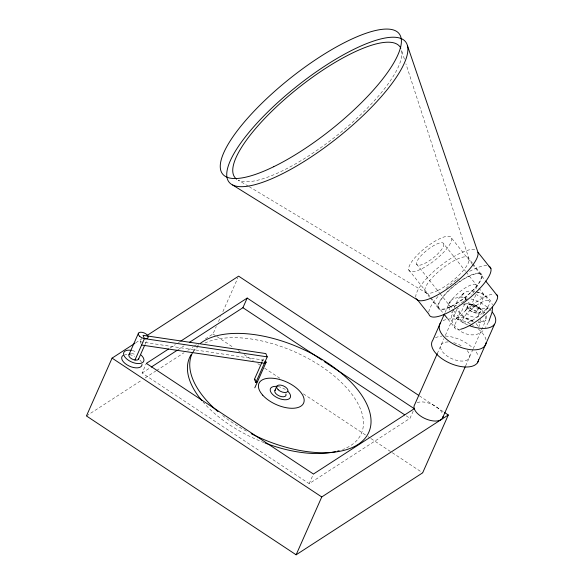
<?xml version="1.0" encoding="UTF-8"?>
<svg xmlns="http://www.w3.org/2000/svg" width="584" height="584" viewBox="0 0 584 584"><rect width="100%" height="100%" fill="white"/><g stroke="black" fill="none" stroke-linecap="round" stroke-linejoin="round"><path stroke-width="0.44" stroke-dasharray="2.92 2.19" d="M465.514 300.132L465.594 297.803L465.806 299.614L465.426 298.147L466.492 300.264M478.822 327.317L480.391 319.645L479.909 320.93M453.345 310.221C444.176 327.128 472.303 343.348 483.691 329.909M464.725 303.826L461.535 311.622L456.308 318.528L457.637 317.375L456.265 318.097C461.783 315.82 468.054 318.083 472.879 321.039M454.213 307.907C457.031 300.453 461.864 290.664 471.2 290.934C479.676 291.671 489.801 295.964 492.363 304.79M140.897 343.414L140.204 341.771L141.627 338.559M145.095 344.341L146.92 340.224M413.209 411.114L410.004 418.341L309.162 483.669L142.08 373.03L146.35 363.387M205.371 338.917L212.992 333.982L216.292 326.544M218.482 321.587L220.679 316.63M222.876 311.673L237.892 277.794M262.274 361.598L264.056 357.583M309.162 483.669L313.44 474.033M445.132 312.345L449.877 301.636M437.263 353.685L443.891 338.713M445.366 335.398L456.987 309.177M465.959 309.79L467.857 305.505M470.543 306.863L476.719 292.927M477.646 310.469A4 2.037 23.9 0 0 473.347 306.308A4 2.037 23.9 0 0 471.288 309.228A4 2.037 23.9 0 0 477.646 310.469L483.822 296.526M478.435 316.112A7.023 3.577 23.9 0 0 470.886 308.805A7.023 3.577 23.9 0 0 467.266 313.937A7.023 3.577 23.9 0 0 478.435 316.112L480.333 311.827A7.023 3.577 23.9 0 0 472.784 304.519A7.023 3.577 23.9 0 0 469.164 309.651A7.023 3.577 23.9 0 0 480.333 311.827M465.572 365.993L472.894 349.473M473.259 348.648L485.983 319.937M488.428 322.193L485.479 327.551M482.859 314.28L488.078 307.374L486.757 308.527L488.129 307.804C480.873 310.469 472.434 306.709 467.404 301.337M135.707 342.815L141.81 338.866M170.032 348.049L175.375 344.582M178.434 342.604L179.96 341.618M142.08 373.03L150.482 367.584M177.981 349.772L184.091 345.808M86.447 415.954L142.095 379.907M145.146 377.928L155.819 371.015M156.578 370.526L184.026 352.743M187.836 350.276L193.173 346.823M193.932 346.327L196.983 344.348M261.187 361.16L262.99 359.992L263.683 361.635M140.204 341.771L262.99 359.992M248.39 186.23L238.25 180.142A105.273 30.631 -38.5 0 0 336.822 135.597A105.273 30.631 -38.5 0 0 401.449 49.99L404.529 59.524M249.171 186.697L426.225 292.934M419.436 395.872L443.745 411.968M406.209 415.83L410.004 418.341M212.992 333.982L216.029 335.99M216.795 336.493L233.505 347.56M238.06 350.582L240.345 352.086M244.141 354.605L253.259 360.642M257.814 363.657L260.092 365.168M264.654 368.19L279.846 378.249M303.395 393.842L367.212 436.102M367.971 436.606L370.256 438.109M371.015 438.613L391.528 452.199M392.287 452.702L422.67 472.821M476.077 323.492L478.61 327.047M472.361 263.092L468.981 258.836L405.931 63.86M472.93 263.8L481.946 275.144A27.587 8.03 -38.5 0 1 450.826 306.768A27.587 8.03 -38.5 0 1 446.921 292.255A27.587 8.03 -38.5 0 1 481.946 275.144M451.629 238.199A26.835 7.811 -38.5 0 1 421.356 268.961A26.835 7.811 -38.5 0 1 417.553 254.843A26.835 7.811 -38.5 0 1 451.629 238.199L471.814 263.588M472.376 264.296L485.26 280.502M443.811 243.959A17.053 4.964 -38.5 0 1 424.575 263.508A17.053 4.964 -38.5 0 1 422.159 254.536A17.053 4.964 -38.5 0 1 443.811 243.959L465.594 271.37M466.156 272.071L489.735 301.731A17.053 4.964 -38.5 0 1 470.492 321.28A17.053 4.964 -38.5 0 1 468.076 312.309A17.053 4.964 -38.5 0 1 489.735 301.731M416.553 264.041L439.453 292.854M440.015 293.562L453.454 310.469M454.016 311.177L462.47 321.813M408.727 269.801L430.598 297.314M431.16 298.022L443.475 313.52M447.95 319.141L454.651 327.58M424.889 291.321L429.393 296.993M429.963 297.701L437.847 307.629M204.911 343.056A93.907 47.8 23.9 0 1 330.245 372.818A93.907 47.8 23.9 0 1 342.582 449.556M264.151 442.665A93.907 47.8 23.9 0 1 203.057 402.011M193.224 351.714A93.907 47.8 23.9 0 1 197.662 347.429M246.39 431.138A96.725 49.239 23.9 0 1 221.27 414.414M193.209 351.437A96.725 49.239 23.9 0 1 196.29 347.173M196.903 346.509A96.725 49.239 23.9 0 1 198.867 344.618M277.94 386.557A10.892 5.541 23.9 0 1 287.102 390.703M131.363 353.619A5.292 2.694 23.9 0 1 135.13 354.554M132.181 350.546A10.892 5.541 23.9 0 1 136.59 352.086M124.786 354.7A10.892 5.541 23.9 0 1 126.925 354.452M129.407 354.663A10.892 5.541 23.9 0 1 134.692 356.371M139.802 359.934A10.892 5.541 23.9 0 1 141.51 362.27M417.159 402.683A15.52 7.899 23.9 0 1 431.934 404.354A15.52 7.899 23.9 0 1 442.781 414.26M467.171 350.568A15.52 7.899 23.9 0 1 462.696 361.065A15.52 7.899 23.9 0 1 442.387 351.612A15.52 7.899 23.9 0 1 448.629 341.939M453.724 342.684A15.52 7.899 23.9 0 1 462.506 346.56M435.489 337.837A25.119 12.79 23.9 0 1 441.957 336.085M445.409 336.048A25.119 12.79 23.9 0 1 472.755 347.984M476.186 352.013A25.119 12.79 23.9 0 1 478.179 356.006M467.682 324.93A25.119 12.79 23.9 0 1 451.118 312.44M449.738 310.024A25.119 12.79 23.9 0 1 467.521 298.117M471.011 298.957A25.119 12.79 23.9 0 1 489.246 308.87M489.837 309.432A25.119 12.79 23.9 0 1 491.129 310.754M486.45 315.725A15.52 7.899 23.9 0 1 476.916 322.397M472.814 321.565A15.52 7.899 23.9 0 1 457.681 307.892M465.718 303.381A15.52 7.899 23.9 0 1 484.764 312.637M443.081 320.704A25.119 12.79 23.9 0 1 470.193 323.777M470.908 324.149A25.119 12.79 23.9 0 1 474.405 326.186M478.493 329.186A25.119 12.79 23.9 0 1 486.136 340.392M485.662 316.272A14.461 7.358 23.9 0 1 478.23 321.864M473.485 321.171A14.461 7.358 23.9 0 1 458.666 308.235M463.221 304.264A14.461 7.358 23.9 0 1 484.326 313.243M477.15 292.548A4 2.037 23.9 0 1 483.077 294.168A4 2.037 23.9 0 1 481.939 297.19A4 2.037 23.9 0 1 476.602 294.007M456.732 305.352A17.053 4.964 -38.5 0 1 452.147 299.373A17.053 4.964 -38.5 0 1 472.894 284.393A17.053 4.964 -38.5 0 1 471.164 294.927M466.652 299.008A17.053 4.964 -38.5 0 1 464.536 300.643M463.82 301.161A17.053 4.964 -38.5 0 1 458.871 304.279M460.82 329.186A26.835 7.811 -38.5 0 1 462.141 314.01A26.835 7.811 -38.5 0 1 493.582 294.015M428.787 312.097A38.778 11.286 -38.5 0 1 438.511 295.942M446.096 288.328A38.778 11.286 -38.5 0 1 456.053 280.101M456.724 279.605A38.778 11.286 -38.5 0 1 458.192 278.539M469.609 271.334A38.778 11.286 -38.5 0 1 488.399 266.027M415.815 297.271A38.778 11.286 -38.5 0 1 440.533 265.757A38.778 11.286 -38.5 0 1 476.055 249.974M462.389 294.351L461.608 296.416L463.141 295.467L463.871 293.526L462.389 294.351M468.996 309.681A7.263 3.694 23.9 0 0 480.544 311.936A7.263 3.694 23.9 0 0 472.741 304.381A7.263 3.694 23.9 0 0 468.996 309.681M451.074 306.352A26.835 7.811 -38.5 0 0 481.347 275.582A26.835 7.811 -38.5 0 0 447.271 292.226A26.835 7.811 -38.5 0 0 451.074 306.352M437.869 290.46A27.587 8.03 -38.5 0 0 468.981 258.836A27.587 8.03 -38.5 0 0 433.956 275.947A27.587 8.03 -38.5 0 0 437.869 290.46"/><path stroke-width="0.88" d="M492.648 307.228L492.02 312.44L488.83 321.382M134.948 343.304L112.077 358.123L86.447 415.954L296.124 554.8L422.67 472.821L448.3 414.99L444.504 412.472M128.991 354.597L138.481 333.179M134.948 360.043L144.438 338.625L143.051 335.347L265.837 353.568L267.224 356.846L255.836 382.549L254.449 379.271L261.924 362.401M138.517 359.167L144.73 345.166M189.442 342.348L242.915 307.702L247.193 298.066L414.275 408.705L313.44 474.033L146.35 363.387L168.506 349.035M254.792 387.812L266.18 362.109L264.902 361.262M274.925 390.433L276.823 386.155M296.124 554.8L321.755 496.962L448.3 414.99M444.402 313.995L432.788 340.195A25.119 12.79 23.9 0 0 450.6 363.489A25.119 12.79 23.9 0 0 478.603 359.693M437.263 353.685L414.742 404.493A15.52 7.899 23.9 0 0 425.743 418.881A15.52 7.899 23.9 0 0 443.044 416.538M442.322 418.472L465.207 366.825M477.427 362.817L494.517 324.259M147.146 335.406L238.622 276.144L418.677 395.368M180.726 341.122L247.193 298.066M151.241 367.088L177.222 350.261M266.18 362.109L264.377 363.277L141.591 345.049M255.836 382.549L257.639 381.389M144.438 338.625L267.224 356.846M232.629 184.989L417.815 300.183M242.915 307.702L321.908 360.007M324.186 361.518L404.69 414.822M254.449 379.271L255.719 380.118M112.077 358.123L321.755 496.962M407.428 45.581A112.756 32.814 -38.5 0 1 280.225 174.85A112.756 32.814 -38.5 0 1 264.245 115.522A112.756 32.814 -38.5 0 1 407.428 45.581L477.931 252.244L490.896 268.552M485.822 281.211L497.553 295.971M444.037 314.221L447.388 318.441M417.064 299.337L428.904 314.221A38.778 11.286 -38.5 0 0 467.091 300.088A38.778 11.286 -38.5 0 0 489.02 266.282M339.114 450.709A93.907 47.8 23.9 0 1 337.516 451.155M335.858 451.571A93.907 47.8 23.9 0 1 265.005 442.993M201.94 400.704A93.907 47.8 23.9 0 1 191.223 354.473M200.283 343.443A96.725 49.239 23.9 0 1 318.521 357.313A96.725 49.239 23.9 0 1 364.54 438.891A96.725 49.239 23.9 0 1 251.186 433.671M217.956 411.64A96.725 49.239 23.9 0 1 192.786 352.181M287.744 391.258A10.892 5.541 23.9 0 1 286.328 399.726A10.892 5.541 23.9 0 1 271.319 392.93A10.892 5.541 23.9 0 1 277.093 386.433M285.919 393.996A6.074 3.095 23.9 0 1 279.539 396.054A6.074 3.095 23.9 0 1 275.517 389.835M138.715 358.488A5.292 2.694 23.9 0 1 131.772 358.897A5.292 2.694 23.9 0 1 130.32 353.736M141.109 355.079A10.892 5.541 23.9 0 1 139.445 363.569A10.892 5.541 23.9 0 1 124.428 356.364A10.892 5.541 23.9 0 1 131.305 350.378M142.058 364.474A10.892 5.541 23.9 0 1 129.028 365.964A10.892 5.541 23.9 0 1 123.122 355.386M492.283 312.104A25.119 12.79 23.9 0 1 491.954 326.536A25.119 12.79 23.9 0 1 469.215 325.551M486.202 342.553A25.119 12.79 23.9 0 1 458.192 346.349A25.119 12.79 23.9 0 1 440.387 323.062M496.254 294.402A26.835 7.811 -38.5 0 1 487.801 311.863A26.835 7.811 -38.5 0 1 460.82 329.186M477.931 252.244A38.778 11.286 -38.5 0 1 451.118 286.109A38.778 11.286 -38.5 0 1 416.209 298.636M236.644 179.171A105.273 30.631 -38.5 0 1 297.774 88.374A105.273 30.631 -38.5 0 1 400.806 48.246M278.188 389.784A6.074 3.095 23.9 0 0 287.759 391.404A6.074 3.095 23.9 0 0 280.926 385.148A6.074 3.095 23.9 0 0 278.188 389.784M139.678 336.34A5.292 2.694 23.9 0 0 148.015 337.749A5.292 2.694 23.9 0 0 142.058 332.303A5.292 2.694 23.9 0 0 139.678 336.34M273.743 166.695A112.756 32.814 -38.5 0 0 400.945 37.427A112.756 32.814 -38.5 0 0 257.763 107.368A112.756 32.814 -38.5 0 0 273.743 166.695M262.734 395.185A24.411 12.425 23.9 0 0 302.162 405.172A24.411 12.425 23.9 0 0 278.969 379.308A24.411 12.425 23.9 0 0 262.734 395.185"/></g></svg>
